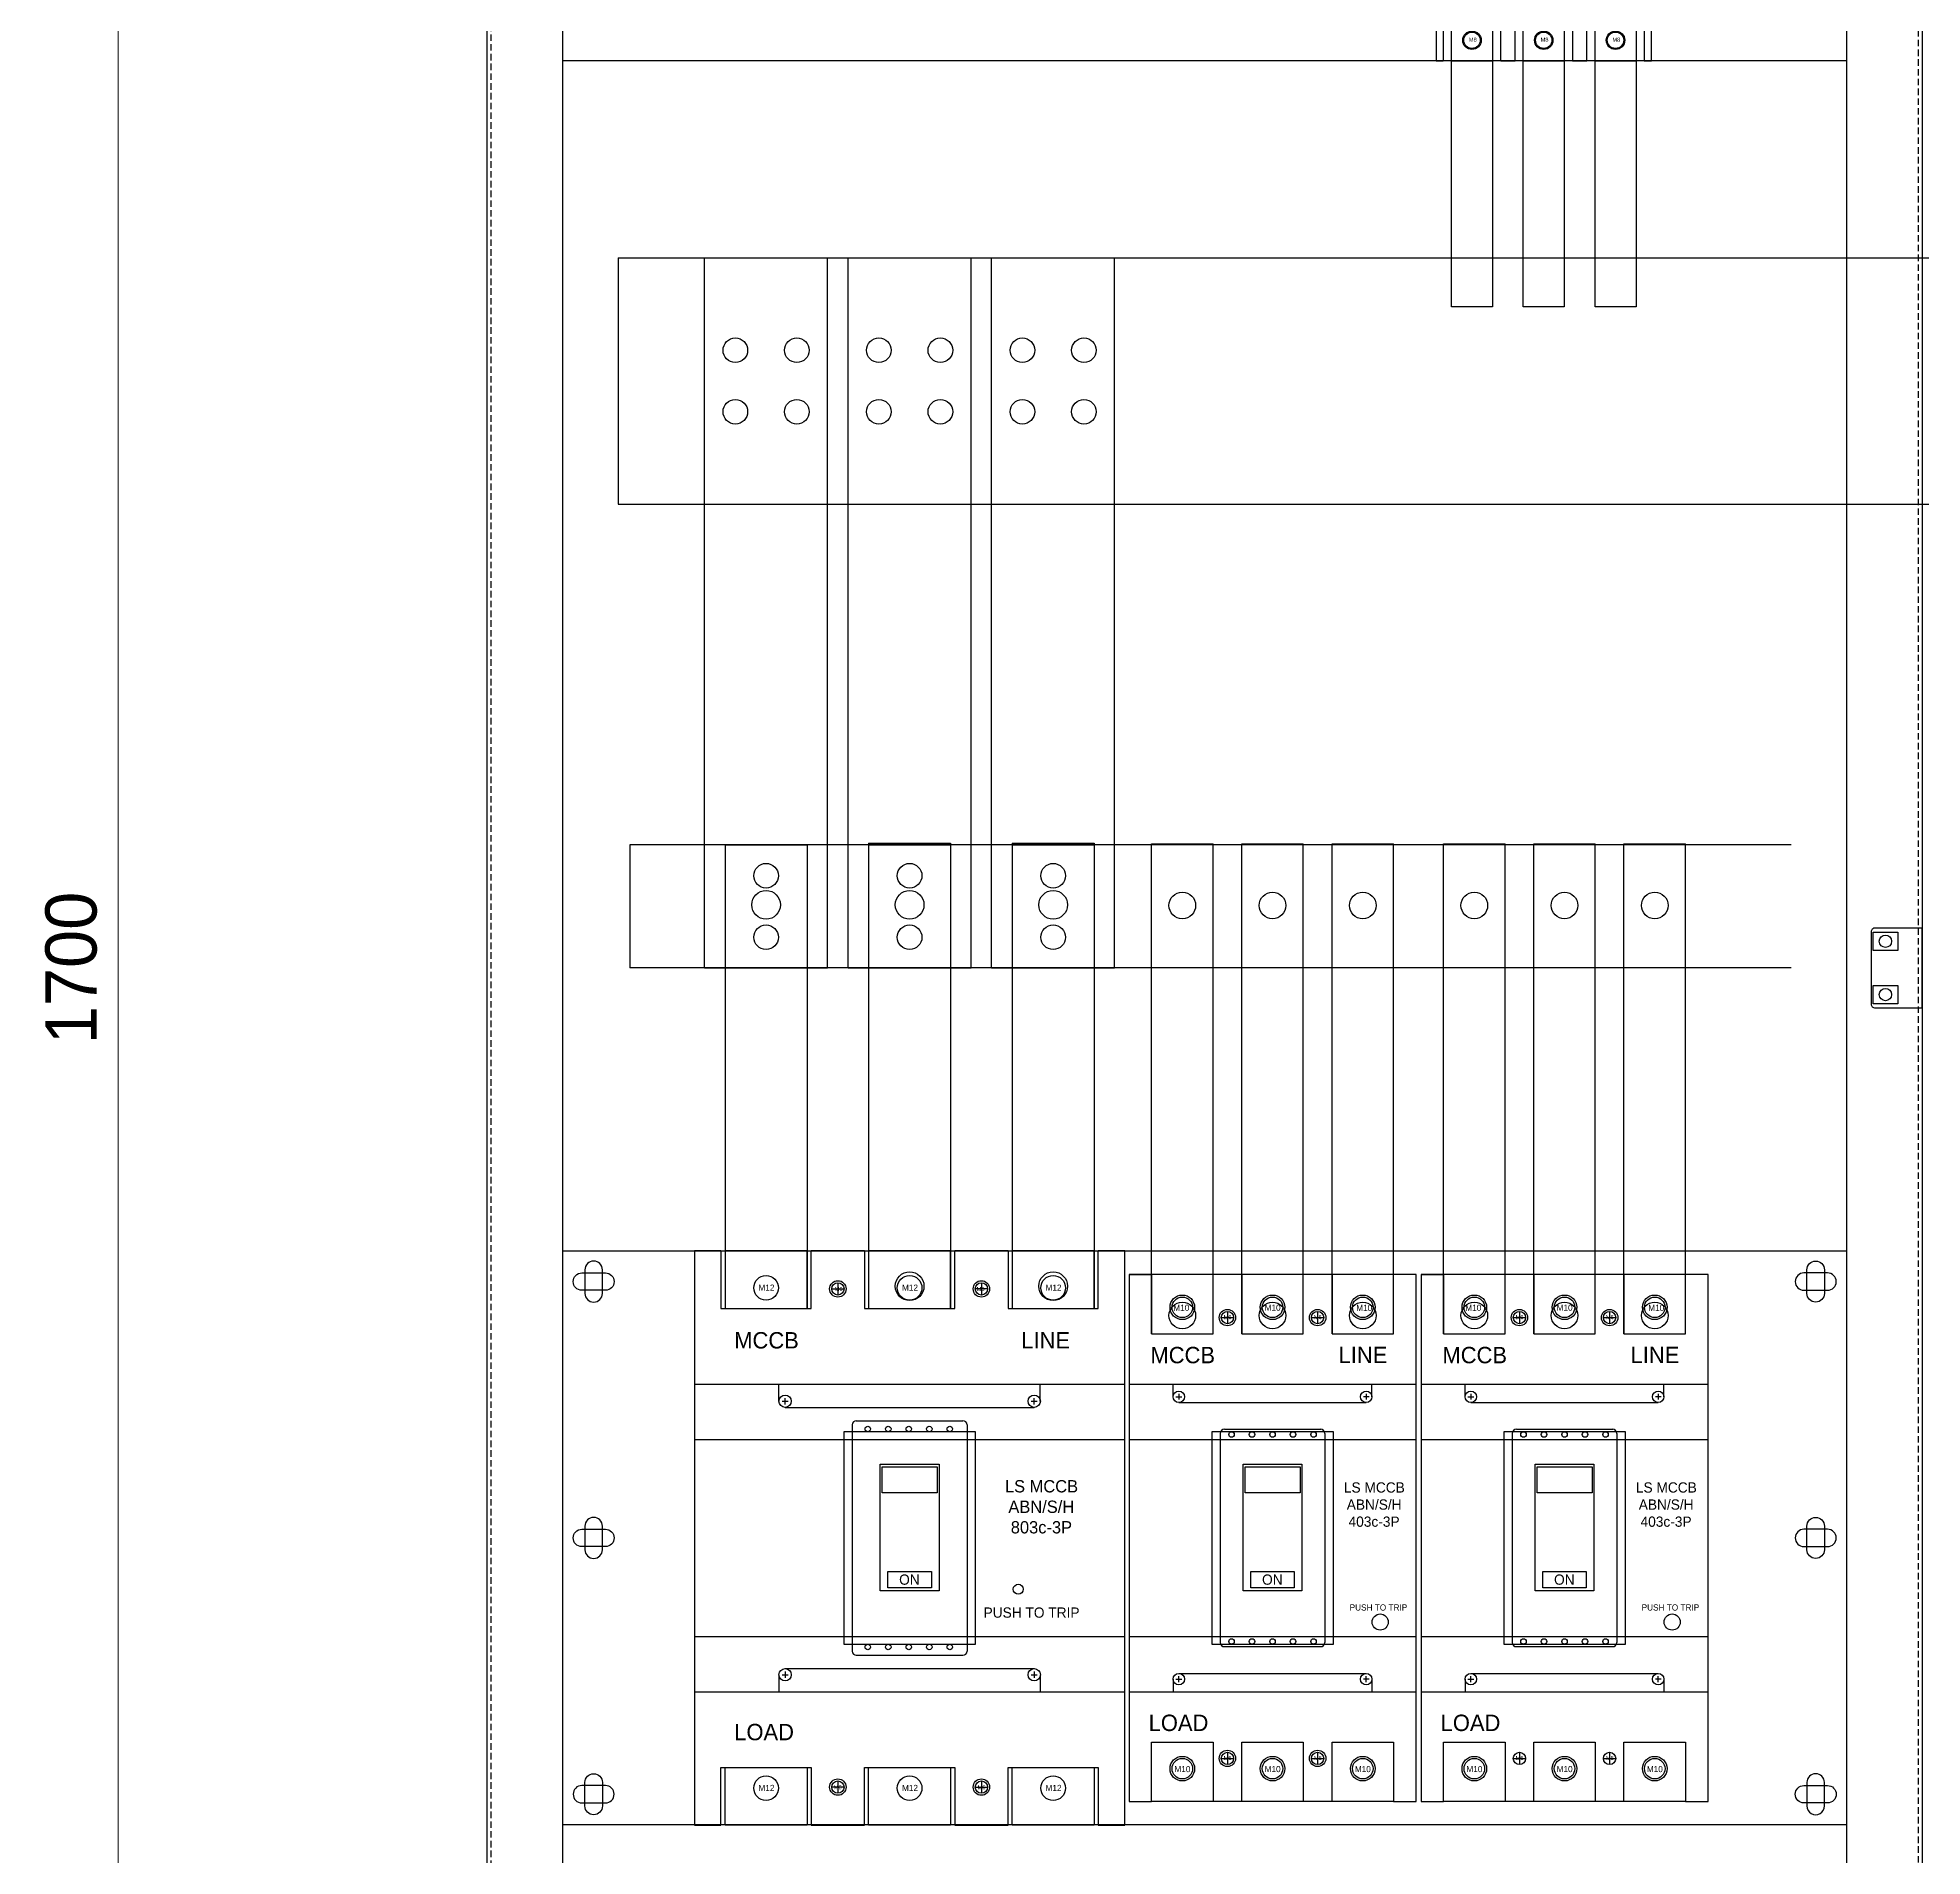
# Model space of a CAD drawing. Header units: millimetres. Extents: x 0 to 7339, y 0 to 5189.
# Drawn here: x 4168 to 5087, y 3332 to 4219 of the extents above; entities that cross this region are included whole.
import ezdxf

# ---------------------------------------------------------------- set-up
doc = ezdxf.new("R2010")
doc.units = ezdxf.units.MM
doc.linetypes.add('HIDDEN2', pattern=[4.7625, 3.175, -1.5875])
for name, color, linetype in [('2', 2, 'Continuous'), ('CNC', 7, 'Continuous'), ('DIM', 253, 'Continuous')]:
    doc.layers.add(name, color=color, linetype=linetype)
doc.dimstyles.new('Dim-25', dxfattribs={"dimtxt": 25, "dimasz": 8, "dimexe": 10, "dimexo": 15, "dimgap": 10, "dimtad": 1, "dimdec": 0, "dimtxsty": 'Standard', "dimblk": 'OBLIQUE', "dimcen": 10, "dimclrd": 5, "dimclre": 5, "dimclrt": 3, "dimazin": 3, "dimtfac": 1, "dimtdec": 0, "dimtmove": 0, "dimatfit": 3, "dimldrblk": 'OBLIQUE', "dimlwd": 9, "dimlwe": 9})

# ---------------------------------------------------------------- blocks, each defined once
blk = doc.blocks.new('HL044-1')
at = {"color": 1}
blk.add_lwpolyline([(2, 0), (25, 0), (25, 39), (2, 39, 0.414214), (0, 37), (0, 2, 0.414214)], format="xyb", close=True, dxfattribs=at)
for centre in [(7, 32.5), (7, 6.5)]:
    blk.add_circle(centre, 3, dxfattribs=at)
blk = doc.blocks.new('*D14')
at = {"color": 0, "linetype": 'ByBlock', "lineweight": -2}
for p, q in [((4211.1, 4611.65), (4203.1, 4619.65)), ((4203.1, 2919.65), (4211.1, 2911.65))]:
    blk.add_line(p, q, dxfattribs=at)
at = {"layer": 'Defpoints', "color": 0, "transparency": 16777216}
for p in [(4387.08, 4615.65), (4207.1, 2915.65), (4387.08, 2915.65)]:
    blk.add_point(p, dxfattribs=at)
at = {"layer": 'DIM', "color": 5, "lineweight": 9, "transparency": 16777216}
for p, q in [((4372.08, 4615.65), (4197.1, 4615.65)), ((4207.1, 4615.65), (4207.1, 2915.65)), ((4372.08, 2915.65), (4197.1, 2915.65))]:
    blk.add_line(p, q, dxfattribs=at)
at = {"layer": 'DIM', "color": 3, "transparency": 16777216, "insert": (4184.33, 3765.65), "char_height": 25, "attachment_point": 5, "rotation": 90}
blk.add_mtext('1700', dxfattribs=at)
blk = doc.blocks.new('_Oblique')
at = {"color": 0, "linetype": 'ByBlock', "lineweight": -2}
blk.add_line((-0.5, -0.5), (0.5, 0.5), dxfattribs=at)
blk = doc.blocks.new('1 LS 800 AF 3P')
at = {"color": 4}
for p, q in [((70, -15.5), (70, -21.5)), ((140, -15.5), (140, -21.5)), ((67, -18.5), (73, -18.5)), ((143, -18.5), (137, -18.5)), ((73, -261.5), (67, -261.5)), ((70, -258.5), (70, -264.5)), ((137, -261.5), (143, -261.5)), ((140, -258.5), (140, -264.5))]:
    blk.add_line(p, q, dxfattribs=at)
for p, q in [((0, -65), (210, -65)), ((41.26, -73.32), (41.26, -65)), ((42.76, -73.32), (45.75, -73.32)), ((44.25, -74.82), (44.25, -71.83)), ((164.25, -73.32), (167.24, -73.32)), ((165.75, -74.82), (165.75, -71.83)), ((168.74, -73.32), (168.74, -65)), ((44.25, -76.32), (165.75, -76.32)), ((77, -84.83), (77, -195.17)), ((79, -82.83), (131, -82.83)), ((133, -84.83), (133, -195.17)), ((0, -92), (210, -92)), ((0, -188), (210, -188)), ((79, -197.17), (131, -197.17)), ((41.26, -206.68), (41.26, -215)), ((42.76, -206.68), (45.75, -206.68)), ((44.25, -203.68), (165.75, -203.68)), ((44.25, -205.18), (44.25, -208.17)), ((164.25, -206.68), (167.24, -206.68)), ((165.75, -205.18), (165.75, -208.17)), ((168.74, -206.68), (168.74, -215)), ((0, -215), (210, -215))]:
    blk.add_line(p, q)
at = {"lineweight": 30}
for points in [[(13, 0), (0, 0), (0, -280), (13, -280)], [(13, 0), (13, -28), (57, -28), (57, 0)], [(83, 0), (57, 0)], [(83, 0), (83, -28), (127, -28), (127, 0)], [(153, 0), (127, 0)], [(153, 0), (153, -28), (197, -28), (197, 0)], [(197, -280), (210, -280), (210, 0), (197, 0)], [(13, -280), (13, -252), (57, -252), (57, -280)], [(83, -280), (83, -252), (127, -252), (127, -280)], [(153, -280), (153, -252), (197, -252), (197, -280)], [(57, -280), (83, -280)], [(127, -280), (153, -280)]]:
    blk.add_lwpolyline(points, dxfattribs=at)
for points in [[(90.67, -103.95), (119.33, -103.95), (119.33, -165.8), (90.67, -165.8)], [(91.6, -105.25), (118.4, -105.25), (118.4, -117.9), (91.6, -117.9)], [(94.4, -156.34), (115.6, -156.34), (115.6, -164.38), (94.4, -164.38)]]:
    blk.add_lwpolyline(points, close=True)
for centre, radius in [((35, -18), 6), ((105, -18), 6), ((175, -18), 6), ((44.25, -73.32), 3), ((165.75, -73.32), 3), ((84.58, -86.82), 1.34), ((94.58, -86.82), 1.34), ((104.58, -86.82), 1.34), ((114.58, -86.82), 1.34), ((124.58, -86.82), 1.34), ((158, -165), 2.45), ((84.58, -193.18), 1.34), ((94.58, -193.18), 1.34), ((104.58, -193.18), 1.34), ((114.58, -193.18), 1.34), ((124.58, -193.18), 1.34), ((44.25, -206.68), 3), ((165.75, -206.68), 3), ((35, -262), 6), ((105, -262), 6), ((175, -262), 6)]:
    blk.add_circle(centre, radius)
for centre, start, end in [((79, -84.83), 90, 180), ((131, -84.83), 0, 90), ((79, -195.17), 180, 270), ((131, -195.17), 270, 0)]:
    blk.add_arc(centre, 2, start, end)
at = {"attachment_point": 1}
for s, width, insert, char_height in [('M12', 4.1942, (31.28, -16.41), 3), ('M12', 4.1942, (101.28, -16.41), 3), ('M12', 4.1942, (171.28, -16.41), 3), ('MCCB', 31.3587, (19.46, -39.58), 8), ('LINE', 31.3587, (159.46, -39.58), 8), ('ON', 12.2384, (99.89, -157.8), 5), ('PUSH TO TRIP', 68.84, (141.07, -173.88), 5), ('LOAD', 31.3587, (19.46, -230.65), 8), ('M12', 4.1942, (31.28, -260.41), 3), ('M12', 4.1942, (101.28, -260.41), 3), ('M12', 4.1942, (171.28, -260.41), 3)]:
    blk.add_mtext_dynamic_manual_height_columns(s, width=width, gutter_width=1, heights=[0], dxfattribs=dict(at, insert=insert, char_height=char_height))
at = {"color": 4, "char_height": 2}
for insert, attachment_point in [((68.47, -17.58), 1), ((141.53, -17.58), 3), ((71.84, -260.58), 3), ((138.16, -260.58), 1)]:
    blk.add_mtext_dynamic_manual_height_columns('M6', width=4.1942, gutter_width=1, heights=[0], dxfattribs=dict(at, insert=insert, attachment_point=attachment_point))
blk = doc.blocks.new('LS 800AF 3P')
at = {"color": 1}
for points in [[(15, -28), (55, -28), (55, 0), (15, 0)], [(15, -252), (55, -252), (55, -280), (15, -280)]]:
    blk.add_lwpolyline(points, close=True, dxfattribs=at)
at = {"color": 2}
for points in [[(85, -28), (125, -28), (125, 0), (85, 0)], [(85, -252), (125, -252), (125, -280), (85, -280)]]:
    blk.add_lwpolyline(points, close=True, dxfattribs=at)
at = {"color": 5}
for points in [[(155, -28), (195, -28), (195, 0), (155, 0)], [(155, -252), (195, -252), (195, -280), (155, -280)]]:
    blk.add_lwpolyline(points, close=True, dxfattribs=at)
at = {"color": 1}
for centre in [(35, -18), (35, -262)]:
    blk.add_circle(centre, 6, dxfattribs=at)
at = {"color": 4}
for centre in [(70, -18.5), (140, -18.5), (70, -261.5), (140, -261.5)]:
    blk.add_circle(centre, 3, dxfattribs=at)
at = {"color": 2}
for centre in [(105, -18), (105, -262)]:
    blk.add_circle(centre, 6, dxfattribs=at)
at = {"color": 5}
for centre in [(175, -18), (175, -262)]:
    blk.add_circle(centre, 6, dxfattribs=at)
blk.add_blockref('1 LS 800 AF 3P', (0, 0))
at = {"insert": (150.75, -111.77), "char_height": 6, "attachment_point": 1}
blk.add_mtext_dynamic_manual_height_columns('\\pi0.74309;{\\C1;LS MCCB\\P\\pi2.41294;ABN/S/H\\P\\pi3.58551;803c-3P}', width=37.6867, gutter_width=1, heights=[0], dxfattribs=at)
blk = doc.blocks.new('1 400AF 3P')
at = {"color": 4}
for p, q in [((48, -18), (48, -24)), ((92, -18), (92, -24)), ((45, -21), (51, -21)), ((89, -21), (95, -21)), ((45, -236), (51, -236)), ((48, -233), (48, -239)), ((89, -236), (95, -236)), ((92, -233), (92, -239))]:
    blk.add_line(p, q, dxfattribs=at)
for p, q in [((0, -53.5), (140, -53.5)), ((21.5, -59.62), (21.5, -53.5)), ((118.5, -59.62), (118.5, -53.5)), ((22.9, -59.59), (25.7, -59.59)), ((24.3, -58.22), (24.3, -61.03)), ((24.3, -62.43), (115.7, -62.43)), ((117.1, -59.59), (114.3, -59.59)), ((115.7, -58.22), (115.7, -61.03)), ((0, -80.5), (140, -80.5)), ((44.5, -77.5), (44.5, -179.5)), ((46.5, -75.5), (93.5, -75.5)), ((95.5, -77.5), (95.5, -179.5)), ((0, -176.5), (140, -176.5)), ((46.5, -181.5), (93.5, -181.5)), ((21.5, -197.38), (21.5, -203.5)), ((22.9, -197.41), (25.7, -197.41)), ((24.3, -194.57), (115.7, -194.57)), ((24.3, -198.78), (24.3, -195.97)), ((117.1, -197.41), (114.3, -197.41)), ((115.7, -198.78), (115.7, -195.97)), ((118.5, -197.38), (118.5, -203.5)), ((0, -203.5), (140, -203.5))]:
    blk.add_line(p, q)
at = {"lineweight": 30}
for points in [[(11, 0), (0, 0), (0, -257), (11, -257)], [(11, 0), (11, -29), (41, -29), (41, 0)], [(55, 0), (41, 0)], [(55, 0), (55, -29), (85, -29), (85, 0)], [(99, 0), (85, 0)], [(99, 0), (99, -29), (129, -29), (129, 0)], [(129, -257), (140, -257), (140, 0), (129, 0)], [(11, -257), (11, -228), (41, -228), (41, -257)], [(55, -257), (55, -228), (85, -228), (85, -257)], [(99, -257), (99, -228), (129, -228), (129, -257)], [(55, -257), (41, -257)], [(99, -257), (85, -257)]]:
    blk.add_lwpolyline(points, dxfattribs=at)
for points in [[(0, 0), (11, 0)], [(0, -257), (11, -257)], [(129, -257), (140, -257)]]:
    blk.add_lwpolyline(points)
for points in [[(55.67, -92.45), (84.33, -92.45), (84.33, -154.3), (55.67, -154.3)], [(56.6, -93.75), (83.4, -93.75), (83.4, -106.4), (56.6, -106.4)], [(59.4, -144.84), (80.6, -144.84), (80.6, -152.88), (59.4, -152.88)]]:
    blk.add_lwpolyline(points, close=True)
for centre, radius in [((26, -16), 5), ((70, -16), 5), ((114, -16), 5), ((24.3, -59.62), 2.8), ((115.7, -59.62), 2.8), ((50, -78.04), 1.34), ((60, -78.04), 1.34), ((70, -78.04), 1.34), ((80, -78.04), 1.34), ((90, -78.04), 1.34), ((122.5, -169.5), 3.94), ((50, -178.96), 1.34), ((60, -178.96), 1.34), ((70, -178.96), 1.34), ((80, -178.96), 1.34), ((90, -178.96), 1.34), ((24.3, -197.38), 2.8), ((115.7, -197.38), 2.8), ((26, -241), 5), ((70, -241), 5), ((114, -241), 5)]:
    blk.add_circle(centre, radius)
for centre, start, end in [((46.5, -77.5), 90, 180), ((93.5, -77.5), 0, 90), ((46.5, -179.5), 180, 270), ((93.5, -179.5), 270, 0)]:
    blk.add_arc(centre, 2, start, end)
at = {"attachment_point": 1}
for s, width, insert, char_height in [('M10', 4.3031, (21.6, -14.74), 3), ('M10', 4.3031, (66.14, -14.71), 3), ('M10', 4.3031, (110.83, -14.76), 3), ('MCCB', 31.3587, (10.45, -35.29), 8), ('LINE', 31.3587, (102.22, -35.22), 8), ('ON', 12.2384, (64.89, -146.3), 5), ('PUSH TO TRIP', 29.7133, (107.61, -160.88), 3), ('LOAD', 31.3587, (9.58, -214.65), 8), ('M10', 4.3031, (22.14, -239.71), 3), ('M10', 4.3031, (66.14, -239.71), 3), ('M10', 4.3031, (110.14, -239.71), 3)]:
    blk.add_mtext_dynamic_manual_height_columns(s, width=width, gutter_width=1, heights=[0], dxfattribs=dict(at, insert=insert, char_height=char_height))
at = {"color": 4, "char_height": 2, "attachment_point": 1}
for insert in [(46.14, -19.78), (90.14, -19.78), (46.14, -234.78), (90.14, -234.78)]:
    blk.add_mtext_dynamic_manual_height_columns('M6', width=4.3031, gutter_width=1, heights=[0], dxfattribs=dict(at, insert=insert))
blk = doc.blocks.new('LS 400AF 3P')
at = {"color": 1}
for points in [[(11, -29), (41, -29), (41, 0), (11, 0)], [(11, -228), (41, -228), (41, -257), (11, -257)]]:
    blk.add_lwpolyline(points, close=True, dxfattribs=at)
at = {"color": 2}
for points in [[(55, -29), (85, -29), (85, 0), (55, 0)], [(55, -228), (85, -228), (85, -257), (55, -257)]]:
    blk.add_lwpolyline(points, close=True, dxfattribs=at)
at = {"color": 5}
for points in [[(99, -29), (129, -29), (129, 0), (99, 0)], [(99, -228), (129, -228), (129, -257), (99, -257)]]:
    blk.add_lwpolyline(points, close=True, dxfattribs=at)
at = {"color": 1}
for centre in [(26, -16), (26, -241)]:
    blk.add_circle(centre, 6, dxfattribs=at)
at = {"color": 4}
for centre in [(48, -21), (92, -21), (48, -236), (92, -236)]:
    blk.add_circle(centre, 3, dxfattribs=at)
at = {"color": 2}
for centre in [(70, -16), (70, -241)]:
    blk.add_circle(centre, 6, dxfattribs=at)
at = {"color": 5}
for centre in [(114, -16), (114, -241)]:
    blk.add_circle(centre, 6, dxfattribs=at)
blk.add_blockref('1 400AF 3P', (0, 0))
at = {"insert": (101.04, -101.36), "char_height": 5, "attachment_point": 1}
blk.add_mtext_dynamic_manual_height_columns('\\pi3.7598;{\\C1;LS MCCB\\P\\pi5.15134;ABN/S/H\\P\\pi6.03128;403c-3P}', width=37.6867, gutter_width=1, heights=[0], dxfattribs=at)
blk = doc.blocks.new('1 LS 250AF 3P')
for p, q in [((0, 0), (3.5, 0)), ((31.5, 0), (38.5, 0)), ((31.5, 0), (38.5, 0)), ((66.5, 0), (73.5, 0)), ((66.5, 0), (73.5, 0)), ((101.5, 0), (105, 0)), ((0, -31.5), (105, -31.5)), ((21, -37.82), (21, -31.5)), ((84, -37.82), (84, -31.5)), ((24.5, -41.32), (80.5, -41.32)), ((43.5, -53.32), (61.5, -53.32)), ((0, -57.5), (41.5, -57.5)), ((41.5, -55.32), (41.5, -115.32)), ((41.5, -57.5), (105, -57.5)), ((63.5, -55.32), (63.5, -115.32)), ((0, -107.5), (41.5, -107.5)), ((63.5, -107.5), (105, -107.5)), ((43.5, -117.32), (61.5, -117.32)), ((21, -127.18), (21, -133.5)), ((24.5, -123.68), (80.5, -123.68)), ((84, -127.18), (84, -133.5)), ((0, -133.5), (105, -133.5)), ((0, -165), (3.5, -165)), ((31.5, -165), (38.5, -165)), ((31.5, -165), (38.5, -165)), ((66.5, -165), (73.5, -165)), ((66.5, -165), (73.5, -165)), ((101.5, -165), (105, -165))]:
    blk.add_line(p, q)
at = {"color": 4}
for p, q in [((35, -17), (35, -22)), ((70, -17), (70, -22)), ((32.5, -19.5), (37.5, -19.5)), ((67.5, -19.5), (72.5, -19.5)), ((32.5, -145.5), (37.5, -145.5)), ((35, -143), (35, -148)), ((67.5, -145.5), (72.5, -145.5)), ((70, -143), (70, -148))]:
    blk.add_line(p, q, dxfattribs=at)
at = {"lineweight": 30}
for points in [[(3.5, 0), (0, 0), (0, -165), (3.5, -165)], [(31.5, 0), (31.5, -20), (3.5, -20), (3.5, 0)], [(38.5, 0), (31.5, 0)], [(38.5, 0), (38.5, -20), (66.5, -20), (66.5, 0)], [(73.5, 0), (66.5, 0)], [(73.5, 0), (73.5, -20), (101.5, -20), (101.5, 0)], [(101.5, -165), (105, -165), (105, 0), (101.5, 0)], [(31.5, -165), (31.5, -145), (3.5, -145), (3.5, -165)], [(38.5, -165), (38.5, -145), (66.5, -145), (66.5, -165)], [(73.5, -165), (73.5, -145), (101.5, -145), (101.5, -165)], [(73.5, -165), (73.5, -145), (101.5, -145), (101.5, -165)], [(31.5, -165), (38.5, -165)], [(66.5, -165), (73.5, -165)]]:
    blk.add_lwpolyline(points, dxfattribs=at)
for points in [[(44.25, -60.32), (60.75, -60.32), (60.75, -103.32), (44.25, -103.32)], [(45, -61.32), (60, -61.32), (60, -66.82), (45, -66.82)], [(45, -94.82), (60, -94.82), (60, -100.32), (45, -100.32)]]:
    blk.add_lwpolyline(points, close=True)
for centre, radius in [((17.5, -10), 4), ((52.5, -10), 4), ((87.5, -10), 4), ((24.5, -37.82), 3.5), ((80.5, -37.82), 3.5), ((42.5, -55.32), 1), ((47.5, -55.32), 1), ((52.5, -55.32), 1), ((57.5, -55.32), 1), ((62.5, -55.32), 1), ((97, -102.78), 4.28), ((42.5, -115.32), 1), ((47.5, -115.32), 1), ((52.5, -115.32), 1), ((57.5, -115.32), 1), ((62.5, -115.32), 1), ((24.5, -127.18), 3.5), ((80.5, -127.18), 3.5), ((17.5, -155), 4), ((52.5, -155), 4), ((87.5, -155), 4)]:
    blk.add_circle(centre, radius)
for centre, start, end in [((43.5, -55.32), 90, 180), ((61.5, -55.32), 0, 90), ((43.5, -115.32), 180, 270), ((61.5, -115.32), 270, 0)]:
    blk.add_arc(centre, 2, start, end)
at = {"attachment_point": 1}
for s, width, insert, char_height in [('M8', 4.4376, (15.97, -9.21), 2), ('M8', 4.4376, (50.97, -9.21), 2), ('M8', 4.4376, (85.97, -9.21), 2), ('MCCB', 14.0775, (11, -24.32), 4), ('LINE', 14.0775, (81, -24.32), 4), ('PUSH TO TRIP', 32.2145, (71, -87.82), 3), ('ON', 7.2418, (50, -96.32), 3), ('LOAD', 14.0775, (11, -136.82), 4), ('M8', 4.4376, (15.97, -153.71), 2), ('M8', 4.4376, (50.97, -153.71), 2), ('M8', 4.4376, (85.97, -153.71), 2)]:
    blk.add_mtext_dynamic_manual_height_columns(s, width=width, gutter_width=1, heights=[0], dxfattribs=dict(at, insert=insert, char_height=char_height))
at = {"color": 4, "char_height": 1, "attachment_point": 1}
for s, insert in [('M4', (34, -18.82)), ('M5', (34, -18.82)), ('M5', (69, -18.82)), ('M5', (34, -144.82)), ('M5', (69, -144.82))]:
    blk.add_mtext_dynamic_manual_height_columns(s, width=4.4376, gutter_width=1, heights=[0], dxfattribs=dict(at, insert=insert))
blk = doc.blocks.new('LS 250AF 3P')
at = {"color": 1}
for points in [[(7.5, -20), (27.5, -20), (27.5, 0), (7.5, 0)], [(7.5, -145), (27.5, -145), (27.5, -165), (7.5, -165)]]:
    blk.add_lwpolyline(points, close=True, dxfattribs=at)
at = {"color": 2}
for points in [[(42.5, -20), (62.5, -20), (62.5, 0), (42.5, 0)], [(42.5, -145), (62.5, -145), (62.5, -165), (42.5, -165)]]:
    blk.add_lwpolyline(points, close=True, dxfattribs=at)
at = {"color": 5}
for points in [[(77.5, -20), (97.5, -20), (97.5, 0), (77.5, 0)], [(77.5, -145), (97.5, -145), (97.5, -165), (77.5, -165)]]:
    blk.add_lwpolyline(points, close=True, dxfattribs=at)
at = {"color": 1}
for centre in [(17.5, -10), (17.5, -155)]:
    blk.add_circle(centre, 4.5, dxfattribs=at)
at = {"color": 2}
for centre in [(52.5, -10), (52.5, -155)]:
    blk.add_circle(centre, 4.5, dxfattribs=at)
at = {"color": 5}
for centre in [(87.5, -10), (87.5, -155)]:
    blk.add_circle(centre, 4.5, dxfattribs=at)
at = {"color": 4}
for centre in [(35, -19.5), (70, -19.5), (35, -145.5), (70, -145.5)]:
    blk.add_circle(centre, 2.5, dxfattribs=at)
blk.add_blockref('1 LS 250AF 3P', (0, 0))
at = {"insert": (65.28, -63.81), "char_height": 3.5, "attachment_point": 1}
blk.add_mtext_dynamic_manual_height_columns('\\pi8.28487;{\\C1;LS MCCB\\P\\pi9.25894;ABN/S/H\\P\\pi9.91549;203c-3P}', width=37.6867, gutter_width=1, heights=[0], dxfattribs=at)
blk = doc.blocks.new('ovan8.5x20')
at = {"layer": 'CNC', "color": 2, "lineweight": -3}
for p, q in [((5.75, 4.25), (-5.75, 4.25)), ((-5.75, -4.25), (5.75, -4.25))]:
    blk.add_line(p, q, dxfattribs=at)
for centre, start, end in [((-5.75, 0), 90, 270), ((5.75, 0), 270, 90)]:
    blk.add_arc(centre, 4.25, start, end, dxfattribs=at)

msp = doc.modelspace()

# ---------------------------------------------------------------- linework, layer by layer
at = {"color": 1}
for p, q in [((4451.08, 4111.94), (5926.08, 4111.94)), ((4563.18, 3765.65), (4563.18, 4111.94)), ((4563.18, 4111.94), (4623.18, 4111.94)), ((4623.18, 3765.65), (4623.18, 4111.94)), ((4451.08, 3991.94), (5926.08, 3991.94)), ((5023.08, 3825.65), (4456.68, 3825.65)), ((4456.68, 3825.65), (4456.68, 3765.65)), ((4503.18, 3825.65), (4503.18, 3599.65)), ((4503.18, 3825.65), (4543.18, 3825.65)), ((4543.18, 3825.65), (4543.18, 3599.65)), ((4573.18, 3825.65), (4613.18, 3825.65)), ((4643.18, 3825.65), (4683.18, 3825.65)), ((4711.18, 3587.15), (4711.18, 3826.15)), ((4711.18, 3826.15), (4741.18, 3826.15)), ((4741.18, 3587.15), (4741.18, 3826.15)), ((4853.59, 3587.15), (4853.59, 3826.15)), ((4853.59, 3826.15), (4883.59, 3826.15)), ((4883.59, 3587.15), (4883.59, 3826.15)), ((5023.08, 3765.65), (4456.68, 3765.65)), ((4493.18, 3765.65), (4553.18, 3765.65)), ((4563.18, 3765.65), (4623.18, 3765.65)), ((4711.18, 3587.15), (4741.18, 3587.15)), ((4853.59, 3587.15), (4883.59, 3587.15))]:
    msp.add_line(p, q, dxfattribs=at)
at = {"color": 7}
msp.add_line((4451.08, 4111.94), (4451.08, 3991.94), dxfattribs=at)
at = {"color": 5}
for p, q in [((4493.18, 3765.65), (4493.18, 4111.94)), ((4493.18, 4111.94), (4553.18, 4111.94)), ((4553.18, 3765.65), (4553.18, 4111.94)), ((4799.18, 3587.15), (4799.18, 3826.15)), ((4799.18, 3826.15), (4829.18, 3826.15)), ((4829.18, 3587.15), (4829.18, 3826.15)), ((4941.59, 3587.15), (4941.59, 3826.15)), ((4941.59, 3826.15), (4971.59, 3826.15)), ((4971.59, 3587.15), (4971.59, 3826.15)), ((4799.18, 3587.15), (4829.18, 3587.15)), ((4941.59, 3587.15), (4971.59, 3587.15))]:
    msp.add_line(p, q, dxfattribs=at)
at = {"color": 0}
for p, q in [((4493.18, 4111.94), (4553.18, 4111.94)), ((4493.18, 4111.94), (4553.18, 4111.94)), ((4563.18, 4111.94), (4623.18, 4111.94)), ((4563.18, 4111.94), (4623.18, 4111.94)), ((4633.18, 4111.94), (4693.18, 4111.94)), ((4633.18, 4111.94), (4693.18, 4111.94))]:
    msp.add_line(p, q, dxfattribs=at)
at = {"color": 2}
for p, q in [((4633.18, 3765.65), (4633.18, 4111.94)), ((4633.18, 4111.94), (4693.18, 4111.94)), ((4693.18, 3765.65), (4693.18, 4111.94)), ((4755.18, 3587.15), (4755.18, 3826.15)), ((4755.18, 3826.15), (4785.18, 3826.15)), ((4785.18, 3587.15), (4785.18, 3826.15)), ((4897.59, 3587.15), (4897.59, 3826.15)), ((4897.59, 3826.15), (4927.59, 3826.15)), ((4927.59, 3587.15), (4927.59, 3826.15)), ((4633.18, 3765.65), (4693.18, 3765.65)), ((4755.18, 3587.15), (4785.18, 3587.15)), ((4897.59, 3587.15), (4927.59, 3587.15))]:
    msp.add_line(p, q, dxfattribs=at)
for p, q in [((4755.18, 3587.15), (4785.18, 3587.15)), ((4897.59, 3587.15), (4927.59, 3587.15))]:
    msp.add_line(p, q)
at = {"color": 7}
msp.add_lwpolyline([(4387.08, 4615.65), (5087.08, 4615.65), (5087.08, 2915.65), (4387.08, 2915.65)], close=True, dxfattribs=at)
at = {"color": 7, "linetype": 'HIDDEN2'}
msp.add_lwpolyline([(4389.08, 4613.65), (5085.08, 4613.65), (5085.08, 2917.65), (4389.08, 2917.65)], close=True, dxfattribs=at)
at = {"color": 4}
msp.add_lwpolyline([(4424.08, 4578.65), (5050.08, 4578.65), (5050.08, 2952.65), (4424.08, 2952.65)], close=True, dxfattribs=at)
at = {"color": 253}
for points in [[(4424.08, 4373.12), (5050.08, 4373.12), (5050.08, 4208.12), (4424.08, 4208.12)], [(4424.08, 3627.65), (5050.08, 3627.65), (5050.08, 3347.72), (4424.08, 3347.72)]]:
    msp.add_lwpolyline(points, close=True, dxfattribs=at)
at = {"color": 1}
msp.add_lwpolyline([(4857.45, 4208.12), (4877.47, 4208.12), (4877.47, 4088.11), (4857.45, 4088.11)], close=True, dxfattribs=at)
at = {"color": 2}
for points in [[(4892.45, 4208.12), (4912.47, 4208.12), (4912.47, 4088.11), (4892.45, 4088.11)], [(5063.08, 3783.15), (5075.08, 3783.15), (5075.08, 3774.15), (5063.08, 3774.15)], [(5063.08, 3757.15), (5075.08, 3757.15), (5075.08, 3748.15), (5063.08, 3748.15)], [(4561.18, 3539.65), (4625.18, 3539.65), (4625.18, 3435.65), (4561.18, 3435.65)], [(4740.68, 3539.65), (4799.68, 3539.65), (4799.68, 3435.65), (4740.68, 3435.65)], [(4883.09, 3539.65), (4942.09, 3539.65), (4942.09, 3435.65), (4883.09, 3435.65)]]:
    msp.add_lwpolyline(points, close=True, dxfattribs=at)
at = {"color": 5}
msp.add_lwpolyline([(4927.45, 4208.12), (4947.47, 4208.12), (4947.47, 4088.11), (4927.45, 4088.11)], close=True, dxfattribs=at)
for centre, radius in [((4508.18, 4066.94), 6), ((4538.18, 4066.94), 6), ((4508.18, 4036.94), 6), ((4538.18, 4036.94), 6), ((4523.18, 3810.65), 6), ((4814.18, 3796.15), 6.5), ((4956.59, 3796.15), 6.5), ((4523.18, 3780.65), 6), ((4814.18, 3596.15), 6.5), ((4956.59, 3596.15), 6.5)]:
    msp.add_circle(centre, radius, dxfattribs=at)
at = {"color": 1}
for centre, radius in [((4578.18, 4066.94), 6), ((4608.18, 4066.94), 6), ((4578.18, 4036.94), 6), ((4608.18, 4036.94), 6), ((4593.18, 3810.65), 6), ((4726.18, 3796.15), 6.5), ((4868.59, 3796.15), 6.5), ((4593.18, 3780.65), 6), ((4726.18, 3596.15), 6.5), ((4868.59, 3596.15), 6.5)]:
    msp.add_circle(centre, radius, dxfattribs=at)
at = {"color": 2}
for centre, radius in [((4648.18, 4066.94), 6), ((4678.18, 4066.94), 6), ((4648.18, 4036.94), 6), ((4678.18, 4036.94), 6), ((4663.18, 3810.65), 6), ((4770.18, 3796.15), 6.5), ((4912.59, 3796.15), 6.5), ((4663.18, 3780.65), 6), ((4558.18, 3609.15), 4), ((4628.18, 3609.15), 4), ((4748.18, 3595.15), 4), ((4770.18, 3596.15), 6.5), ((4792.18, 3595.15), 4), ((4890.59, 3595.15), 4), ((4912.59, 3596.15), 6.5), ((4934.59, 3595.15), 4), ((4748.18, 3380.15), 4), ((4792.18, 3380.15), 4), ((4558.18, 3366.15), 4), ((4628.18, 3366.15), 4)]:
    msp.add_circle(centre, radius, dxfattribs=at)
at = {"layer": '2', "linetype": 'Continuous', "lineweight": 30}
for p, q in [((4573.18, 3826.45), (4573.18, 3599.65)), ((4573.18, 3826.45), (4613.18, 3826.45)), ((4613.18, 3826.45), (4613.18, 3599.65)), ((4573.18, 3599.65), (4613.18, 3599.65))]:
    msp.add_line(p, q, dxfattribs=at)
at = {"layer": '2', "color": 5, "linetype": 'Continuous', "lineweight": 30}
for p, q in [((4643.18, 3826.45), (4643.18, 3599.65)), ((4643.18, 3826.45), (4683.18, 3826.45)), ((4683.18, 3826.45), (4683.18, 3599.65)), ((4643.18, 3599.65), (4683.18, 3599.65))]:
    msp.add_line(p, q, dxfattribs=at)
at = {"layer": '2', "color": 1, "linetype": 'Continuous', "lineweight": 30}
msp.add_circle((4523.18, 3796.45), 7, dxfattribs=at)
at = {"layer": '2', "linetype": 'Continuous', "lineweight": 30}
for centre in [(4593.18, 3796.45), (4593.18, 3610.45)]:
    msp.add_circle(centre, 7, dxfattribs=at)
at = {"layer": '2', "color": 5, "linetype": 'Continuous', "lineweight": 30}
for centre in [(4663.18, 3796.45), (4663.18, 3610.45)]:
    msp.add_circle(centre, 7, dxfattribs=at)

# ---------------------------------------------------------------- block references
for name, p in [('LS 250AF 3P', (4849.95, 4373.12)), ('LS 800AF 3P', (4488.18, 3627.65)), ('LS 400AF 3P', (4700.18, 3616.15)), ('LS 400AF 3P', (4842.59, 3616.15))]:
    msp.add_blockref(name, p)
at = {"color": 7}
msp.add_blockref('HL044-1', (5062.08, 3746.15), dxfattribs=at)
at = {"layer": 'CNC', "lineweight": -3}
for p, rotation in [((4439.08, 3612.69), 90), ((5035.08, 3612.69), 180), ((4439.08, 3487.69), 90), ((5035.08, 3487.69), 180), ((5035.08, 3362.69), 270)]:
    msp.add_blockref('ovan8.5x20', p, dxfattribs=dict(at, rotation=rotation))
at = {"layer": 'CNC', "lineweight": -3, "xscale": -1}
for p, rotation in [((5035.08, 3612.69), 270), ((4439.08, 3612.69), 180), ((5035.08, 3487.69), 270), ((4439.08, 3487.69), 180), ((4439.08, 3362.69), 90)]:
    msp.add_blockref('ovan8.5x20', p, dxfattribs=dict(at, rotation=rotation))
at = {"layer": 'CNC', "lineweight": -3}
msp.add_blockref('ovan8.5x20', (4439.08, 3362.69), dxfattribs=at)
at = {"layer": 'CNC', "lineweight": -3, "xscale": -1}
msp.add_blockref('ovan8.5x20', (5035.08, 3362.69), dxfattribs=at)

# ---------------------------------------------------------------- dimensions: what is measured, and where the dimension line sits
at = {"layer": 'DIM', "color": 7}
dim = msp.add_linear_dim(base=(4207.1, 2915.65), p1=(4387.08, 4615.65), p2=(4387.08, 2915.65), angle=90, dimstyle='Dim-25', dxfattribs=at)
dim.commit()
dim.dimension.update_dxf_attribs({"geometry": '*D14', "text_midpoint": (4184.33, 3765.65)})

doc.saveas('drawing.dxf')
